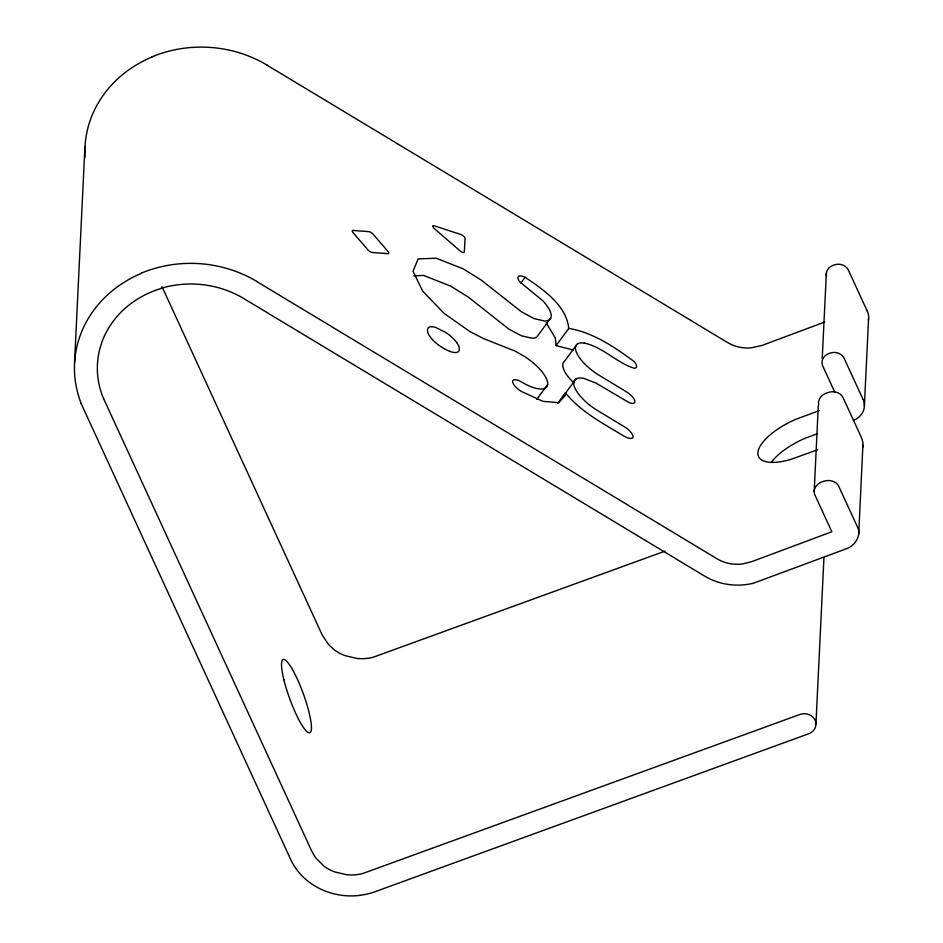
<?xml version="1.0" encoding="UTF-8"?>
<svg xmlns="http://www.w3.org/2000/svg" width="943" height="943" viewBox="0 0 943 943"><rect width="100%" height="100%" fill="white"/><g stroke="black" fill="none" stroke-linecap="round" stroke-linejoin="round"><path stroke-width="1.41" d="M161.1 288.299A94.512 84.953 2.8 0 1 244.249 298.848L704.515 576.02A59.008 53.044 2.8 0 0 753.469 583.187L846.012 548.897C854.57 546.056 861.713 536.131 857.564 527.196L838.751 486.293C836.406 481.449 830.347 479.739 825.373 480.824A23.08 20.746 2.8 0 0 820.127 482.733C815.813 484.891 812.725 490.289 814.905 494.969L831.832 531.769L751.418 561.769L742.648 563.926A36.011 32.368 2.8 0 1 716.963 558.739L256.732 281.509M858.731 533.962L863.01 442.892L861.831 438.448L843.018 397.533C840.673 392.701 834.614 390.991 829.651 392.064A23.08 20.746 2.8 0 0 824.406 393.974C820.634 395.954 817.687 400.209 818.63 404.594M84.929 146.825L74.556 362.371M864.377 406.079L868.621 317.885M814.174 491.645L818.312 405.655M822.202 358.788L826.374 273.069M815.943 723.823L823.958 557.466M862.609 447.536L863.01 445.214M573.45 350.077L556.087 345.609L555.333 337.983L546.209 322.907M556.087 345.609L568.77 328.423C566.307 305.002 543.203 289.56 525.098 277.277A10.668 4.008 36.4 0 0 520.029 282.098L542.92 300.841A30.188 11.351 36.4 0 1 544.818 321.056L534.233 318.651L521.562 311.909L481.071 279.965L463.378 268.944L436.314 258.229L418.185 258.901L413.01 271.207L422.723 291.198L444.165 313.453L470.262 331.806L483.665 338.643L514.996 351.044L524.544 356.513A30.27 11.387 36.4 0 1 547.635 384.508L536.614 399.514M520.866 283.006L525.098 277.277M550.629 318.286L537.934 335.472A30.188 11.351 36.4 0 1 532.123 338.242L521.538 335.838L508.866 329.095L468.388 297.151L450.683 286.13L423.619 275.427L413.859 275.78M577.069 344.289L564.374 361.475A29.481 11.08 36.4 0 0 568.346 376.941A29.634 11.139 36.4 0 0 573.969 382.976M557.808 403.144L565.423 392.83C580.912 411.95 603.084 423.501 623.771 435.984A10.668 4.008 36.4 0 0 632.989 436.963A10.668 4.008 36.4 0 0 625.103 427.191L597.956 410.794A29.587 11.127 36.4 0 1 574.77 387.773A29.587 11.127 36.4 0 1 584.094 378.449M563.36 396.072L576.043 378.886M824.842 321.999L761.838 345.503L750.946 347.884A35.893 32.262 2.8 0 1 727.383 342.45L267.14 65.244M817.44 433.745L805.192 438.247A44.934 17.705 -25.7 0 0 771.126 462.518M819.184 410.676L796.069 419.187A44.934 17.728 -25.6 0 0 757.948 452.027A44.934 17.728 -25.6 0 0 790.588 459.477L817.734 449.728M665.015 551.136L373.298 657.2A41.162 36.989 2.8 0 1 356.996 658.473L345.055 655.621A40.396 36.317 2.8 0 1 334.4 649.916L328.565 644.623L322.235 635.063L161.984 286.637M568.77 328.423C593.123 332.384 614.553 347.201 634.073 361.464A10.644 3.996 36.4 0 1 634.061 368.206C616.309 362.56 602.907 347.024 584.295 343.063M584.047 378.461L595.846 383.023L629.146 402.637A10.656 4.008 36.4 0 0 631.822 396.084L627.732 392.606L600.432 376.068A29.634 11.139 36.4 0 1 581.041 359.754A29.481 11.08 36.4 0 1 584.295 343.063M444.023 348.58L442.361 347.59A18.188 6.837 36.4 0 1 434.617 341.755A18.424 6.931 36.4 0 1 428.947 334.954A18.2 6.849 36.4 0 1 427.521 331.017L427.544 329.72A18.2 6.849 36.4 0 1 429.525 327.044A18.424 6.931 36.4 0 1 435.678 327.445L445.261 332.184A18.188 6.837 36.4 0 1 453.418 338.678A18.412 6.919 36.4 0 1 457.225 343.24M867.277 311.178L848.464 270.276A10.703 9.619 2.8 0 0 845.046 266.268A10.951 9.843 2.8 0 0 836.052 264.453A18.554 16.679 2.8 0 0 831.361 266.162A11.01 9.89 2.8 0 0 827.53 269.851A10.856 9.76 2.8 0 0 826.799 271.419A10.703 9.619 2.8 0 0 826.528 276.44M863.034 399.372L844.209 358.47A10.703 9.619 2.8 0 0 839.199 353.554M834.944 392.536L822.85 366.249A10.703 9.619 2.8 0 1 822.131 361.263A10.856 9.76 2.8 0 1 823.286 358.045M103.671 398.783L311.827 851.329L315.74 857.941L323.991 866.181A40.372 36.294 2.8 0 0 334.647 871.886L346.694 874.75A41.15 36.989 2.8 0 0 362.855 873.477L799.888 714.476A11.681 10.503 2.8 0 1 815.165 720.299A11.681 10.503 2.8 0 1 808.752 733.737L375.408 891.583A65.409 58.784 2.8 0 1 360.026 895.296M81.204 403.687L290.597 859.297A64.843 58.277 2.8 0 0 360.037 895.367M547.635 384.508A30.27 11.387 36.4 0 1 521.479 381.915A10.656 4.008 36.4 0 0 512.603 381.42A10.656 4.008 36.4 0 0 521.255 391.38L542.956 401.341L558.786 402.673L565.446 395.129A53.527 20.133 36.4 0 0 565.423 392.83M457.155 343.169A18.188 6.837 36.4 0 1 459.276 348.863L459.312 349.57A18.188 6.837 36.4 0 1 456.542 352.446A18.389 6.919 36.4 0 1 449.858 351.397M449.929 351.409A18.188 6.837 36.4 0 1 444.094 348.592M823.286 358.045A11.01 9.89 2.8 0 1 827.105 354.356A18.554 16.679 2.8 0 1 829.993 353.154A10.951 9.843 2.8 0 1 839.199 353.542M85.011 157.222A117.51 105.616 2.8 0 1 152.047 56.981M103.659 398.795A94.453 84.894 2.8 0 1 161.17 288.475M151.964 56.839A117.792 105.875 2.8 0 1 267.175 65.185M867.348 311.155A18.082 16.255 2.8 0 1 868.362 320.16M863.093 399.349A18.082 16.255 2.8 0 1 853.368 420.319M81.275 403.663A117.521 105.628 2.8 0 1 141.391 273.352M141.285 273.152A118.052 106.111 2.8 0 1 256.779 281.45M432.884 226.214L432.872 226.438A3.536 1.332 36.4 0 0 434.24 228.501L460.101 250.921A3.548 1.332 36.4 0 0 464.345 252.017L465.04 238.473A3.548 1.332 36.4 0 0 460.903 234.512L434.334 225.837A3.501 1.32 36.4 0 0 432.872 226.214M353.248 230.446L352.894 230.434A3.536 1.332 36.4 0 0 352.835 232.391L368.053 250.025A3.548 1.332 36.4 0 0 372.179 252.453L387.95 253.679A3.536 1.332 36.4 0 0 388.056 251.51L373.122 234.218A3.536 1.332 36.4 0 0 369.043 231.672L353.248 230.446M283.867 679.738A39.005 7.238 70 0 0 309.787 732.794A39.005 7.238 70 0 0 295.784 675.848A39.005 7.238 70 0 0 283.867 679.738"/></g></svg>
